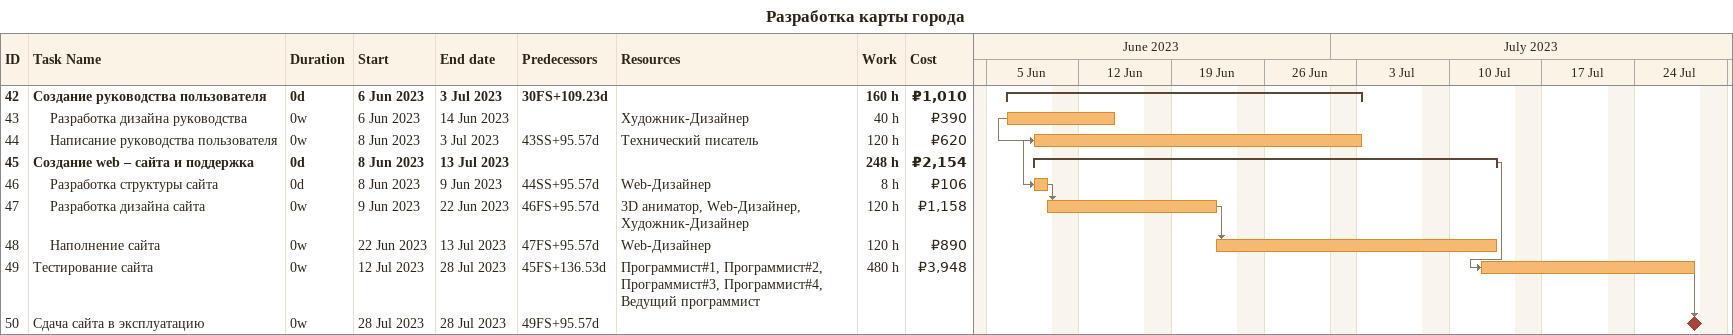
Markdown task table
Разработка карты города

| ID | Level | Task | Duration | Start | Finish | Predecessors | Resources | Work (h) | Cost (₽) |
|---|---|---|---|---|---|---|---|---|---|
| 42 | 1 | **Создание руководства пользователя** | 0d | 2023-06-06 | 2023-07-03 | 30FS+109.23d |  | 160 | 1010 |
| 43 | 2 | Разработка дизайна руководства | 0w | 2023-06-06 | 2023-06-14 |  | Художник-Дизайнер | 40 | 390 |
| 44 | 2 | Написание руководства пользователя | 0w | 2023-06-08 | 2023-07-03 | 43SS+95.57d | Технический писатель | 120 | 620 |
| 45 | 1 | **Создание web – сайта и поддержка** | 0d | 2023-06-08 | 2023-07-13 |  |  | 248 | 2154 |
| 46 | 2 | Разработка структуры сайта | 0d | 2023-06-08 | 2023-06-09 | 44SS+95.57d | Web-Дизайнер | 8 | 106 |
| 47 | 2 | Разработка дизайна сайта | 0w | 2023-06-09 | 2023-06-22 | 46FS+95.57d | 3D аниматор, Web-Дизайнер, Художник-Дизайнер | 120 | 1158 |
| 48 | 2 | Наполнение сайта | 0w | 2023-06-22 | 2023-07-13 | 47FS+95.57d | Web-Дизайнер | 120 | 890 |
| 49 | 1 | Тестирование сайта | 0w | 2023-07-12 | 2023-07-28 | 45FS+136.53d | Программист#1, Программист#2, Программист#3, Программист#4, Ведущий программист | 480 | 3948 |
| 50 | 1 | Сдача сайта в эксплуатацию | 0w | 2023-07-28 | 2023-07-28 | 49FS+95.57d |  |  |  |
